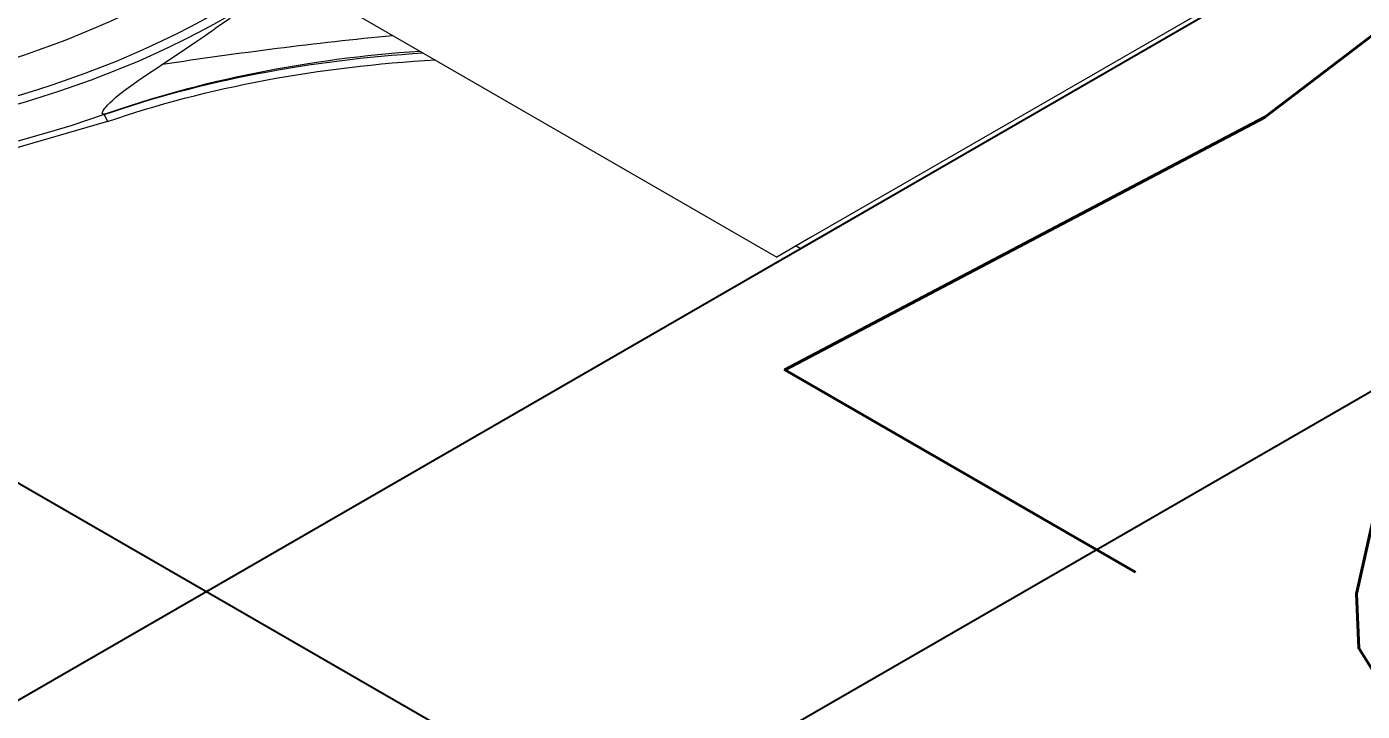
# Model space of a CAD drawing. Header units: millimetres. Extents: x 474.7 to 528.3, y 13.1 to 23.5.
# Drawn here: x 510.5141 to 510.5834, y 17.3161 to 17.3517 of the extents above; entities that cross this region are included whole.
import ezdxf

# ---------------------------------------------------------------- set-up
doc = ezdxf.new("R2010")
doc.units = ezdxf.units.MM
doc.header["$LTSCALE"] = 2.5
for name, color, linetype in [('I-AGUA FRIA', 5, 'Continuous'), ('I-ARQ', 8, 'Continuous'), ('I-NORMO_INST', 4, 'Continuous')]:
    doc.layers.add(name, color=color, linetype=linetype)
doc.styles.add('25', font='ROMANS.SHX', dxfattribs={"width": 0.7, "height": 0.05})

msp = doc.modelspace()

# ---------------------------------------------------------------- linework, layer by layer
at = {"layer": 'I-AGUA FRIA'}
msp.add_line((511.222205, 16.91892, 28.739527), (509.355979, 17.996386, 28.739527), dxfattribs=at)
at = {"layer": 'I-ARQ', "extrusion": (0, 0.816497, 0.57735)}
for p, q in [((510.065521, 17.057965, 22.25961), (511.027186, 17.613183, 21.474414)), ((510.086734, 17.045718, 22.276931), (511.048399, 17.600936, 21.491734))]:
    msp.add_line(p, q, dxfattribs=at)
at = {"layer": 'I-ARQ', "lineweight": 5}
for points, knots in [([(510.518168, 17.347108, 21.850701), (510.49975, 17.340651, 21.859832), (510.476005, 17.342572, 21.857115), (510.461372, 17.351703, 21.844202), (510.461372, 17.351703, 21.844202), (510.446739, 17.360835, 21.831288), (510.445264, 17.374651, 21.811749), (510.457843, 17.384751, 21.797465)], [0, 0, 0, 0, 0.5, 0.5, 0.5, 0.5, 1, 1, 1, 1]), ([(510.524573, 17.352194, 21.843509), (510.508981, 17.343191, 21.856239), (510.484032, 17.342608, 21.857065), (510.467229, 17.350852, 21.845406), (510.467229, 17.350852, 21.845406), (510.450427, 17.359096, 21.833747), (510.4474, 17.373406, 21.81351), (510.460274, 17.383742, 21.798892)], [0, 0, 0, 0, 0.5, 0.5, 0.5, 0.5, 1, 1, 1, 1]), ([(510.524102, 17.352466, 21.843124), (510.508826, 17.343646, 21.855596), (510.484409, 17.343031, 21.856467), (510.46786, 17.351048, 21.845128), (510.46786, 17.351048, 21.845128), (510.451312, 17.359065, 21.833791), (510.448122, 17.373055, 21.814007), (510.460513, 17.383272, 21.799558)], [0, 0, 0, 0, 0.5, 0.5, 0.5, 0.5, 1, 1, 1, 1]), ([(510.521939, 17.353715, 21.841357), (510.507785, 17.345543, 21.852914), (510.48516, 17.344973, 21.85372), (510.469827, 17.352401, 21.843216), (510.469827, 17.352401, 21.843216), (510.454494, 17.35983, 21.83271), (510.451538, 17.372792, 21.814379), (510.463018, 17.382258, 21.80099)], [0, 0, 0, 0, 0.5, 0.5, 0.5, 0.5, 1, 1, 1, 1]), ([(510.521183, 17.349716, 21.847013), (510.521183, 17.349716, 21.847013), (510.521793, 17.350119, 21.846443), (510.521793, 17.350119, 21.846443), (510.521793, 17.350119, 21.846443), (510.521793, 17.350119, 21.846443), (510.522379, 17.350511, 21.845888), (510.522379, 17.350511, 21.845888), (510.522379, 17.350511, 21.845888), (510.522379, 17.350511, 21.845888), (510.522914, 17.350875, 21.845374), (510.522914, 17.350875, 21.845374), (510.522914, 17.350875, 21.845374), (510.522914, 17.350875, 21.845374), (510.52338, 17.351197, 21.844918), (510.52338, 17.351197, 21.844918), (510.52338, 17.351197, 21.844918), (510.52338, 17.351197, 21.844918), (510.523647, 17.351383, 21.844655), (510.523647, 17.351383, 21.844655), (510.523647, 17.351383, 21.844655), (510.523647, 17.351383, 21.844655), (510.523779, 17.351476, 21.844523), (510.523779, 17.351476, 21.844523), (510.523779, 17.351476, 21.844523), (510.523779, 17.351476, 21.844523), (510.523963, 17.351607, 21.844339), (510.523963, 17.351607, 21.844339), (510.523963, 17.351607, 21.844339), (510.523963, 17.351607, 21.844339), (510.524146, 17.351737, 21.844154), (510.524146, 17.351737, 21.844154), (510.524146, 17.351737, 21.844154), (510.524146, 17.351737, 21.844154), (510.52433, 17.351864, 21.843974), (510.52433, 17.351864, 21.843974), (510.52433, 17.351864, 21.843974), (510.52433, 17.351864, 21.843974), (510.524517, 17.351991, 21.843795), (510.524517, 17.351991, 21.843795), (510.524517, 17.351991, 21.843795), (510.524517, 17.351991, 21.843795), (510.524706, 17.352117, 21.843617), (510.524706, 17.352117, 21.843617)], [0, 0, 0, 0, 0.090909, 0.090909, 0.090909, 0.090909, 0.181818, 0.181818, 0.181818, 0.181818, 0.272727, 0.272727, 0.272727, 0.272727, 0.363636, 0.363636, 0.363636, 0.363636, 0.454545, 0.454545, 0.454545, 0.454545, 0.545455, 0.545455, 0.545455, 0.545455, 0.636364, 0.636364, 0.636364, 0.636364, 0.727273, 0.727273, 0.727273, 0.727273, 0.818182, 0.818182, 0.818182, 0.818182, 0.909091, 0.909091, 0.909091, 0.909091, 1, 1, 1, 1]), ([(510.518339, 17.34674, 21.851221), (510.518339, 17.34674, 21.851221), (510.512302, 17.344992, 21.853692), (510.512302, 17.344992, 21.853692), (510.512302, 17.344992, 21.853692), (510.512302, 17.344992, 21.853692), (510.505885, 17.343774, 21.855416), (510.505885, 17.343774, 21.855416), (510.505885, 17.343774, 21.855416), (510.505885, 17.343774, 21.855416), (510.499227, 17.343109, 21.856356), (510.499227, 17.343109, 21.856356), (510.499227, 17.343109, 21.856356), (510.499227, 17.343109, 21.856356), (510.492469, 17.343014, 21.856491), (510.492469, 17.343014, 21.856491), (510.492469, 17.343014, 21.856491), (510.492469, 17.343014, 21.856491), (510.485755, 17.343488, 21.85582), (510.485755, 17.343488, 21.85582), (510.485755, 17.343488, 21.85582), (510.485755, 17.343488, 21.85582), (510.47923, 17.344524, 21.854355), (510.47923, 17.344524, 21.854355), (510.47923, 17.344524, 21.854355), (510.47923, 17.344524, 21.854355), (510.473034, 17.346098, 21.852129), (510.473034, 17.346098, 21.852129), (510.473034, 17.346098, 21.852129), (510.473034, 17.346098, 21.852129), (510.467298, 17.348176, 21.84919), (510.467298, 17.348176, 21.84919), (510.467298, 17.348176, 21.84919), (510.467298, 17.348176, 21.84919), (510.462148, 17.350714, 21.845601), (510.462148, 17.350714, 21.845601)], [0, 0, 0, 0, 0.111111, 0.111111, 0.111111, 0.111111, 0.222222, 0.222222, 0.222222, 0.222222, 0.333333, 0.333333, 0.333333, 0.333333, 0.444444, 0.444444, 0.444444, 0.444444, 0.555556, 0.555556, 0.555556, 0.555556, 0.666667, 0.666667, 0.666667, 0.666667, 0.777778, 0.777778, 0.777778, 0.777778, 0.888889, 0.888889, 0.888889, 0.888889, 1, 1, 1, 1]), ([(510.572853, 17.350873, 21.845376), (510.572854, 17.350874, 21.845374), (510.572853, 17.350874, 21.845375), (510.572853, 17.350874, 21.845375), (510.572853, 17.350874, 21.845375), (510.572853, 17.350874, 21.845375), (510.572853, 17.350874, 21.845375), (510.572853, 17.350874, 21.845375), (510.572853, 17.350874, 21.845375), (510.572853, 17.350874, 21.845375), (510.572853, 17.350874, 21.845375), (510.572853, 17.350874, 21.845375), (510.572853, 17.350874, 21.845375), (510.572853, 17.350874, 21.845375), (510.572853, 17.350874, 21.845375), (510.572853, 17.350874, 21.845375), (510.572853, 17.350874, 21.845375), (510.572853, 17.350874, 21.845375), (510.572853, 17.350874, 21.845375), (510.572853, 17.350874, 21.845375), (510.572853, 17.350874, 21.845375), (510.572853, 17.350874, 21.845375), (510.572853, 17.350874, 21.845375), (510.572853, 17.350874, 21.845375), (510.572853, 17.350874, 21.845375), (510.572853, 17.350874, 21.845375), (510.572853, 17.350873, 21.845376), (510.572853, 17.350873, 21.845376), (510.572853, 17.350873, 21.845376), (510.572853, 17.350873, 21.845376), (510.572853, 17.350873, 21.845376), (510.572853, 17.350873, 21.845376), (510.572853, 17.350873, 21.845376), (510.572853, 17.350873, 21.845376), (510.572853, 17.350873, 21.845376), (510.572853, 17.350873, 21.845376)], [0, 0, 0, 0, 0.111111, 0.111111, 0.111111, 0.111111, 0.222222, 0.222222, 0.222222, 0.222222, 0.333333, 0.333333, 0.333333, 0.333333, 0.444444, 0.444444, 0.444444, 0.444444, 0.555556, 0.555556, 0.555556, 0.555556, 0.666667, 0.666667, 0.666667, 0.666667, 0.777778, 0.777778, 0.777778, 0.777778, 0.888889, 0.888889, 0.888889, 0.888889, 1, 1, 1, 1]), ([(510.518164, 17.347119, 21.850685), (510.518164, 17.347119, 21.850685), (510.518142, 17.34712, 21.850684), (510.518142, 17.34712, 21.850684), (510.518142, 17.34712, 21.850684), (510.518142, 17.34712, 21.850684), (510.518123, 17.347122, 21.850681), (510.518123, 17.347122, 21.850681), (510.518123, 17.347122, 21.850681), (510.518123, 17.347122, 21.850681), (510.518106, 17.347127, 21.850674), (510.518106, 17.347127, 21.850674), (510.518106, 17.347127, 21.850674), (510.518106, 17.347127, 21.850674), (510.518093, 17.347134, 21.850664), (510.518093, 17.347134, 21.850664), (510.518093, 17.347134, 21.850664), (510.518093, 17.347134, 21.850664), (510.518082, 17.347144, 21.85065), (510.518082, 17.347144, 21.85065), (510.518082, 17.347144, 21.85065), (510.518082, 17.347144, 21.85065), (510.518075, 17.347155, 21.850634), (510.518075, 17.347155, 21.850634), (510.518075, 17.347155, 21.850634), (510.518075, 17.347155, 21.850634), (510.518069, 17.34717, 21.850613), (510.518069, 17.34717, 21.850613), (510.518069, 17.34717, 21.850613), (510.518069, 17.34717, 21.850613), (510.518068, 17.347185, 21.850592), (510.518068, 17.347185, 21.850592), (510.518068, 17.347185, 21.850592), (510.518068, 17.347185, 21.850592), (510.518069, 17.347204, 21.850565), (510.518069, 17.347204, 21.850565), (510.518069, 17.347204, 21.850565), (510.518069, 17.347204, 21.850565), (510.518073, 17.347223, 21.850538), (510.518073, 17.347223, 21.850538), (510.518073, 17.347223, 21.850538), (510.518073, 17.347223, 21.850538), (510.518081, 17.347246, 21.850506), (510.518081, 17.347246, 21.850506), (510.518081, 17.347246, 21.850506), (510.518081, 17.347246, 21.850506), (510.518091, 17.347269, 21.850473), (510.518091, 17.347269, 21.850473), (510.518091, 17.347269, 21.850473), (510.518091, 17.347269, 21.850473), (510.518104, 17.347295, 21.850436), (510.518104, 17.347295, 21.850436), (510.518104, 17.347295, 21.850436), (510.518104, 17.347295, 21.850436), (510.518119, 17.347321, 21.850399), (510.518119, 17.347321, 21.850399), (510.518119, 17.347321, 21.850399), (510.518119, 17.347321, 21.850399), (510.518157, 17.34738, 21.850316), (510.518157, 17.34738, 21.850316), (510.518157, 17.34738, 21.850316), (510.518157, 17.34738, 21.850316), (510.518205, 17.347444, 21.850225), (510.518205, 17.347444, 21.850225), (510.518205, 17.347444, 21.850225), (510.518205, 17.347444, 21.850225), (510.518264, 17.347513, 21.850128), (510.518264, 17.347513, 21.850128), (510.518264, 17.347513, 21.850128), (510.518264, 17.347513, 21.850128), (510.518329, 17.347585, 21.850026), (510.518329, 17.347585, 21.850026), (510.518329, 17.347585, 21.850026), (510.518329, 17.347585, 21.850026), (510.518402, 17.347661, 21.849918), (510.518402, 17.347661, 21.849918), (510.518402, 17.347661, 21.849918), (510.518402, 17.347661, 21.849918), (510.518482, 17.347739, 21.849808), (510.518482, 17.347739, 21.849808), (510.518482, 17.347739, 21.849808), (510.518482, 17.347739, 21.849808), (510.51857, 17.34782, 21.849694), (510.51857, 17.34782, 21.849694), (510.51857, 17.34782, 21.849694), (510.51857, 17.34782, 21.849694), (510.518662, 17.347902, 21.849578), (510.518662, 17.347902, 21.849578), (510.518662, 17.347902, 21.849578), (510.518662, 17.347902, 21.849578), (510.518759, 17.347986, 21.849459), (510.518759, 17.347986, 21.849459), (510.518759, 17.347986, 21.849459), (510.518759, 17.347986, 21.849459), (510.51886, 17.348071, 21.849339), (510.51886, 17.348071, 21.849339), (510.51886, 17.348071, 21.849339), (510.51886, 17.348071, 21.849339), (510.518966, 17.348157, 21.849217), (510.518966, 17.348157, 21.849217), (510.518966, 17.348157, 21.849217), (510.518966, 17.348157, 21.849217), (510.519075, 17.348244, 21.849094), (510.519075, 17.348244, 21.849094), (510.519075, 17.348244, 21.849094), (510.519075, 17.348244, 21.849094), (510.519188, 17.348331, 21.848971), (510.519188, 17.348331, 21.848971), (510.519188, 17.348331, 21.848971), (510.519188, 17.348331, 21.848971), (510.519423, 17.348509, 21.84872), (510.519423, 17.348509, 21.84872), (510.519423, 17.348509, 21.84872), (510.519423, 17.348509, 21.84872), (510.51967, 17.348688, 21.848467), (510.51967, 17.348688, 21.848467), (510.51967, 17.348688, 21.848467), (510.51967, 17.348688, 21.848467), (510.519925, 17.348868, 21.848211), (510.519925, 17.348868, 21.848211), (510.519925, 17.348868, 21.848211), (510.519925, 17.348868, 21.848211), (510.520189, 17.349052, 21.847952), (510.520189, 17.349052, 21.847952), (510.520189, 17.349052, 21.847952), (510.520189, 17.349052, 21.847952), (510.520462, 17.349238, 21.847689), (510.520462, 17.349238, 21.847689), (510.520462, 17.349238, 21.847689), (510.520462, 17.349238, 21.847689), (510.520888, 17.349522, 21.847287), (510.520888, 17.349522, 21.847287), (510.520888, 17.349522, 21.847287), (510.520888, 17.349522, 21.847287), (510.521183, 17.349716, 21.847013), (510.521183, 17.349716, 21.847013)], [0, 0, 0, 0, 0.029412, 0.029412, 0.029412, 0.029412, 0.058824, 0.058824, 0.058824, 0.058824, 0.088235, 0.088235, 0.088235, 0.088235, 0.117647, 0.117647, 0.117647, 0.117647, 0.147059, 0.147059, 0.147059, 0.147059, 0.176471, 0.176471, 0.176471, 0.176471, 0.205882, 0.205882, 0.205882, 0.205882, 0.235294, 0.235294, 0.235294, 0.235294, 0.264706, 0.264706, 0.264706, 0.264706, 0.294118, 0.294118, 0.294118, 0.294118, 0.323529, 0.323529, 0.323529, 0.323529, 0.352941, 0.352941, 0.352941, 0.352941, 0.382353, 0.382353, 0.382353, 0.382353, 0.411765, 0.411765, 0.411765, 0.411765, 0.441176, 0.441176, 0.441176, 0.441176, 0.470588, 0.470588, 0.470588, 0.470588, 0.5, 0.5, 0.5, 0.5, 0.529412, 0.529412, 0.529412, 0.529412, 0.558824, 0.558824, 0.558824, 0.558824, 0.588235, 0.588235, 0.588235, 0.588235, 0.617647, 0.617647, 0.617647, 0.617647, 0.647059, 0.647059, 0.647059, 0.647059, 0.676471, 0.676471, 0.676471, 0.676471, 0.705882, 0.705882, 0.705882, 0.705882, 0.735294, 0.735294, 0.735294, 0.735294, 0.764706, 0.764706, 0.764706, 0.764706, 0.794118, 0.794118, 0.794118, 0.794118, 0.823529, 0.823529, 0.823529, 0.823529, 0.852941, 0.852941, 0.852941, 0.852941, 0.882353, 0.882353, 0.882353, 0.882353, 0.911765, 0.911765, 0.911765, 0.911765, 0.941176, 0.941176, 0.941176, 0.941176, 0.970588, 0.970588, 0.970588, 0.970588, 1, 1, 1, 1]), ([(510.518168, 17.347108, 21.850701), (510.518168, 17.347108, 21.850701), (510.518175, 17.347113, 21.850693), (510.518175, 17.347113, 21.850693), (510.518175, 17.347113, 21.850693), (510.518175, 17.347113, 21.850693), (510.518177, 17.347115, 21.850691), (510.518177, 17.347115, 21.850691), (510.518177, 17.347115, 21.850691), (510.518177, 17.347115, 21.850691), (510.518177, 17.347116, 21.850689), (510.518177, 17.347116, 21.850689), (510.518177, 17.347116, 21.850689), (510.518177, 17.347116, 21.850689), (510.518176, 17.347117, 21.850687), (510.518176, 17.347117, 21.850687), (510.518176, 17.347117, 21.850687), (510.518176, 17.347117, 21.850687), (510.518175, 17.347118, 21.850687), (510.518175, 17.347118, 21.850687), (510.518175, 17.347118, 21.850687), (510.518175, 17.347118, 21.850687), (510.518174, 17.347119, 21.850685), (510.518174, 17.347119, 21.850685), (510.518174, 17.347119, 21.850685), (510.518174, 17.347119, 21.850685), (510.518168, 17.34712, 21.850684), (510.518168, 17.34712, 21.850684), (510.518168, 17.34712, 21.850684), (510.518168, 17.34712, 21.850684), (510.518164, 17.347119, 21.850685), (510.518164, 17.347119, 21.850685)], [0, 0, 0, 0, 0.125, 0.125, 0.125, 0.125, 0.25, 0.25, 0.25, 0.25, 0.375, 0.375, 0.375, 0.375, 0.5, 0.5, 0.5, 0.5, 0.625, 0.625, 0.625, 0.625, 0.75, 0.75, 0.75, 0.75, 0.875, 0.875, 0.875, 0.875, 1, 1, 1, 1])]:
    msp.add_open_spline(points, degree=3, knots=knots, dxfattribs=at)
for points in [[(510.58162, 17.356191, 21.837856), (510.58162, 17.356191, 21.837856), (510.554818, 17.340716, 21.85974), (510.554818, 17.340716, 21.85974)], [(510.580849, 17.35549, 21.838846), (510.580849, 17.35549, 21.838846), (510.567567, 17.347822, 21.849691), (510.567567, 17.347822, 21.849691)], [(510.529233, 17.35347, 21.841703), (510.529233, 17.35347, 21.841703), (510.553071, 17.339708, 21.861166), (510.553071, 17.339708, 21.861166)], [(510.521183, 17.349716, 21.847013), (510.525126, 17.35032, 21.846158), (510.529117, 17.350821, 21.84545), (510.53314, 17.351215, 21.844892)], [(510.518164, 17.347119, 21.850685), (510.523146, 17.348888, 21.848183), (510.528736, 17.350009, 21.846598), (510.534545, 17.350404, 21.84604)], [(510.518167, 17.347108, 21.8507), (510.523212, 17.34886, 21.848223), (510.528861, 17.349951, 21.846681), (510.534717, 17.350304, 21.84618)], [(510.518338, 17.34674, 21.851221), (510.523524, 17.348527, 21.848694), (510.529337, 17.349619, 21.847149), (510.535351, 17.349938, 21.846698)], [(510.567567, 17.347822, 21.849691), (510.567567, 17.347822, 21.849691), (510.554284, 17.340152, 21.860537), (510.554284, 17.340152, 21.860537)], [(510.518175, 17.34712, 21.850684), (510.518175, 17.34712, 21.850684), (510.518158, 17.34711, 21.850698), (510.518158, 17.34711, 21.850698)], [(510.518175, 17.34711, 21.850698), (510.518175, 17.34711, 21.850698), (510.518159, 17.347119, 21.850685), (510.518159, 17.347119, 21.850685)], [(510.518168, 17.347108, 21.850701), (510.518168, 17.347108, 21.850701), (510.518338, 17.34674, 21.851221), (510.518338, 17.34674, 21.851221)], [(510.556437, 17.341396, 21.858779), (510.556437, 17.341396, 21.858779), (510.562279, 17.344769, 21.854009), (510.562279, 17.344769, 21.854009)], [(510.554818, 17.340716, 21.85974), (510.554818, 17.340716, 21.85974), (510.553071, 17.339708, 21.861166), (510.553071, 17.339708, 21.861166)], [(510.554284, 17.340152, 21.860537), (510.554284, 17.340152, 21.860537), (510.554062, 17.34028, 21.860357), (510.554062, 17.34028, 21.860357)]]:
    msp.add_open_spline(points, degree=3, dxfattribs=at)

# ---------------------------------------------------------------- texts
at = {"layer": 'I-NORMO_INST', "style": '25', "width": 0.7}
msp.add_text('25mm', height=0.05, rotation=330, dxfattribs=at).set_placement((510.549588, 17.3361, 26.491238))

doc.saveas('drawing.dxf')
